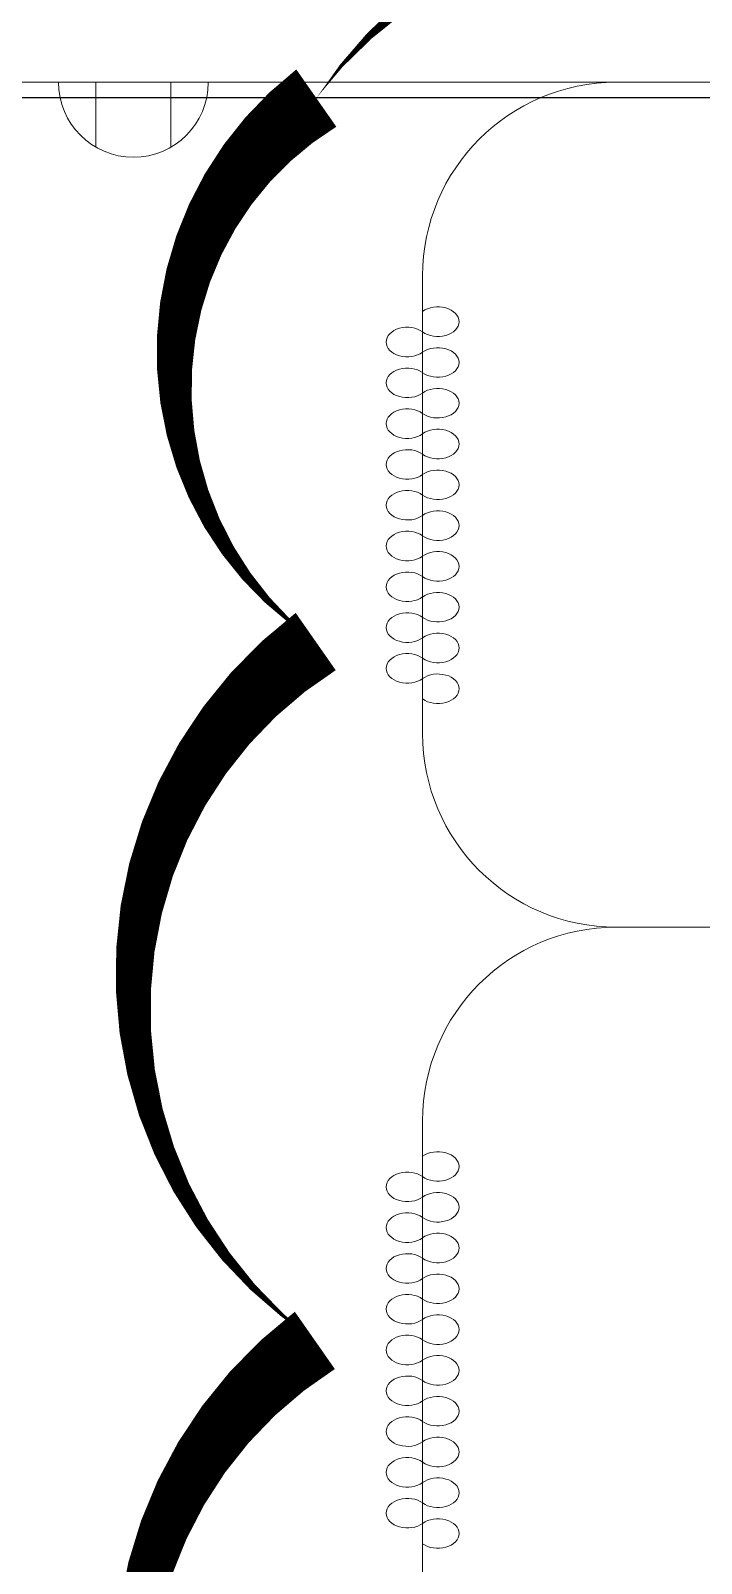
# Model space of a CAD drawing. Header units: metres. Extents: x 75097 to 220695, y -1557923 to -1361206.
# Drawn here: x 125686 to 127418, y -1400873 to -1396914 of the extents above; entities that cross this region are included whole.
import ezdxf

# ---------------------------------------------------------------- set-up
doc = ezdxf.new("R2010")
doc.units = ezdxf.units.M
doc.layers.get('0').update_dxf_attribs({"lineweight": 0})
doc.layers.add('A-100 - Copy$0$axes', color=8, linetype='Continuous')
doc.layers.add('PD-VENT', color=8, linetype='Continuous')
doc.layers.add('A-100 - Copy$0$Medical Equipment and Furniture', color=8, linetype='Continuous', lineweight=0)
doc.layers.add('A-100 - Copy$0$Walls', color=8, linetype='Continuous', lineweight=0)
doc.layers.add('E-POWR', color=7, linetype='Continuous', lineweight=9, true_color=0x4e7e3e)
doc.layers.add('REV 01', color=7, linetype='Continuous', lineweight=0, true_color=0xe41b4d)

# ---------------------------------------------------------------- blocks, each defined once
blk = doc.blocks.new('WALL OUTLET')
at = {"layer": 'E-POWR', "extrusion": (9.94399e-05, 4.90741e-07, 1)}
blk.add_line((-193.4, 0, 0), (193.4, 0, 0), dxfattribs=at)
blk.add_line((-193.4, 0, 0), (193.4, 0, 0), dxfattribs=at)
at = {"layer": 'E-POWR', "extrusion": (9.94399e-05, 4.90741e-07, 1), "elevation": 0}
for points in [[(-96.7, 0), (-96.7, 167.5)], [(96.7, 0), (96.7, 167.5)]]:
    blk.add_lwpolyline(points, dxfattribs=at)
at = {"layer": 'E-POWR', "extrusion": (9.94399e-05, 4.90741e-07, 1)}
blk.add_arc((0, 0, 0), 193.4, 359.9963, 179.9963, dxfattribs=at)
blk = doc.blocks.new('A-100 - Copy$0$CURTAIN')
for centre, start, end in [((-0.3386, 0.0395), 313.5684, 226.4316), ((-0.1881, 0.0395), 313.5684, 226.4316), ((-0.0376, 0.0395), 313.5684, 226.4316), ((0.1129, 0.0395), 313.5684, 226.4316), ((0.2633, 0.0395), 313.5684, 226.4316), ((0.4138, 0.0395), 313.5684, 226.4316), ((0.5643, 0.0395), 313.5684, 226.4316), ((0.7148, 0.0395), 313.5684, 226.4316), ((0.8653, 0.0395), 313.5684, 226.4316), ((0.0376, -0.0395), 133.5684, 46.4316), ((0.1881, -0.0395), 133.5684, 46.4316), ((0.3386, -0.0395), 133.5684, 46.4316), ((0.4891, -0.0395), 133.5684, 46.4316), ((0.6396, -0.0395), 133.5684, 46.4316), ((0.79, -0.0395), 133.5684, 46.4316), ((0.9405, -0.0395), 133.5684, 46.4316), ((-0.4138, -0.0395), 133.5684, 46.4316), ((-0.2633, -0.0395), 133.5684, 46.4316), ((-0.1129, -0.0395), 133.5684, 46.4316)]:
    blk.add_arc(centre, 0.0546, start, end)
blk = doc.blocks.new('A-100 - Copy')
at = {"layer": 'A-100 - Copy$0$axes'}
blk.add_line((178940.3, -1397087.7, 0), (95650.8, -1397087.7, 0), dxfattribs=at)
at = {"layer": 'A-100 - Copy$0$Medical Equipment and Furniture'}
for p, q in [((126698.3, -1398729.5, 0), (126698.3, -1397547.7, 0)), ((127198.3, -1399229.5, 0), (129698.3, -1399229.5, 0)), ((126698.3, -1400911.2, 0), (126698.3, -1399729.4, 0))]:
    blk.add_line(p, q, dxfattribs=at)
for centre, start, end in [((127198.3, -1397547.7, 0), 90, 180), ((127198.3, -1398729.5, 0), 180, 270), ((127198.3, -1399729.4, 0), 90, 180)]:
    blk.add_arc(centre, 500, start, end, dxfattribs=at)
at = {"layer": 'A-100 - Copy$0$Walls'}
blk.add_line((123028.3, -1397047.7, 0), (129698.3, -1397047.7, 0), dxfattribs=at)
at = {"layer": 'A-100 - Copy$0$Medical Equipment and Furniture', "extrusion": (-1.26698e-09, -6.38299e-11, -1), "xscale": 699.9999999767343, "yscale": 1000.000000000002, "zscale": 1000, "rotation": 269.985929888151}
for p in [(-126698.3, -1397955.5, 0), (-126698.3, -1400137.2, 0)]:
    blk.add_blockref('A-100 - Copy$0$CURTAIN', p, dxfattribs=at)

msp = doc.modelspace()

# ---------------------------------------------------------------- block references
at = {"layer": 'PD-VENT', "color": 85, "xscale": -1, "rotation": 179.9816343017128}
msp.add_blockref('WALL OUTLET', (125951.5, -1397047.7, 5.2), dxfattribs=at)

# ---------------------------------------------------------------- next in the draw order: block references
msp.add_blockref('A-100 - Copy', (0, 0))

# ---------------------------------------------------------------- next in the draw order: linework, layer by layer
at = {"layer": 'REV 01', "color": 3, "elevation": -2.4}
msp.add_lwpolyline([(130868.9, -1404866.1, 0, 180.5, -0.520567), (129064.1, -1404866.1, 0, 180.5, -0.520567), (127259.3, -1404866.2, 0, 180.5, -0.520567), (126415.7, -1403906.3, 0, 180.5, -0.520567), (126417.8, -1402101.5, 0, 180.5, -0.520567), (126420, -1400296.7, 0, 180.5, -0.520567), (126422.2, -1398491.9, 0, 180.5, -0.520567), (126423.8, -1397088.4, 0, 180.5, -0.520567), (128228.6, -1397088.3, 0, 180.5, -0.520567), (130033.4, -1397088.2, 0, 180.5, -0.520567), (131838.2, -1397088.1, 0, 180.5, -0.520567)], format="xyseb", dxfattribs=at)

doc.saveas('drawing.dxf')
